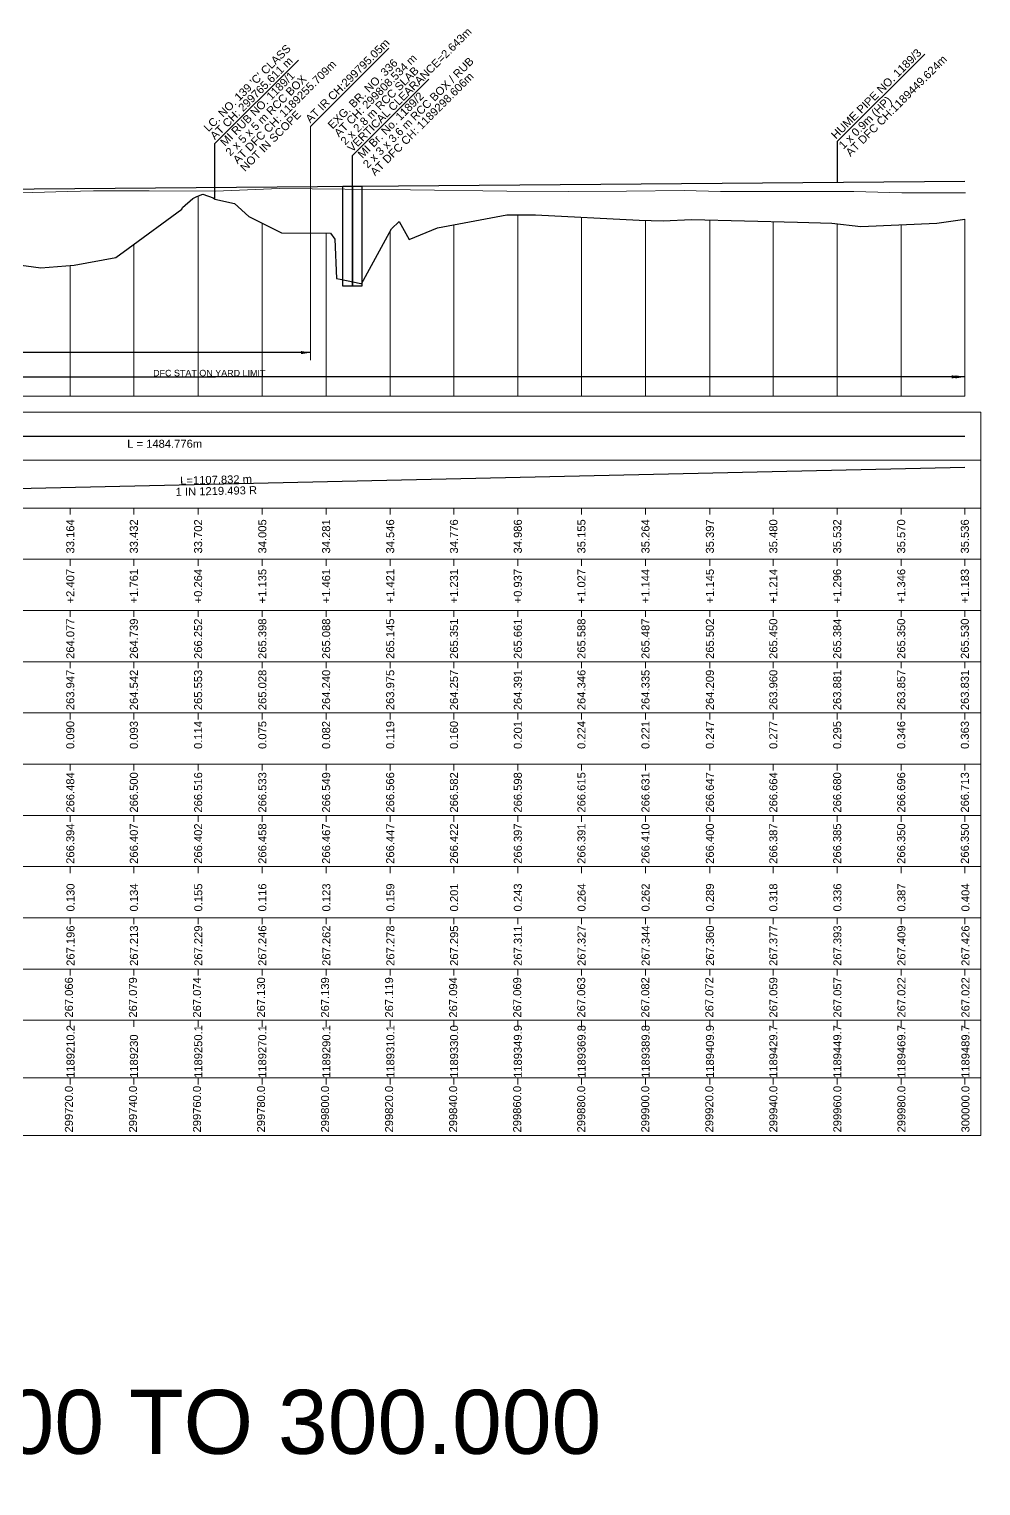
# Model space of a CAD drawing. Header units: metres. Extents: x -1098 to 4505, y -12378 to -11885.
# Drawn here: x 3207.6 to 3504.8, y -12340.4 to -11885.4 of the extents above; entities that cross this region are included whole.
import ezdxf
from ezdxf.enums import TextEntityAlignment as Align

# ---------------------------------------------------------------- set-up
doc = ezdxf.new("R2010")
doc.units = ezdxf.units.M
doc.header["$MEASUREMENT"] = 0
for name, color, linetype, lineweight in [('LS BRIDGE INDICATION', 10, 'Continuous', 30), ('LS CUT FILL', 10, 'Continuous', 0), ('LS DATUM X', 7, 'Continuous', 0), ('LS EXG GL', 7, 'Continuous', 0), ('LS EXG IR CH', 7, 'Continuous', 0), ('LS EXG RL', 7, 'Continuous', 0), ('LS EXG. FL', 7, 'Continuous', 0), ('LS EXG. GL AT PRO. TOE', 7, 'Continuous', 0), ('LS FRAME', 7, 'Continuous', 0), ('LS PFL-EFL', 10, 'Continuous', 0), ('LS PRL-ERL', 10, 'Continuous', 0), ('LS PRO FL', 10, 'Continuous', 0), ('LS PRO. DFCC CH', 10, 'Continuous', 0), ('LS PRO. RL', 10, 'Continuous', 0), ('LS PROFILE EXG FL', 7, 'Continuous', 25), ('LS PROFILE EXG GL', 7, 'Continuous', 30), ('LS PROFILE PRO FL', 1, 'Continuous', 30), ('LS TICKS', 7, 'Continuous', 0), ('LS TRACK CENTER', 10, 'Continuous', 0), ('Profile Grid', 7, 'Continuous', 0)]:
    doc.layers.add(name, color=color, linetype=linetype, lineweight=lineweight)
for name, color, linetype in [("LS BRIDGE'S", 7, 'Continuous'), ('LS DRAIN CULVERT', 10, 'Continuous'), ('LS HORIZONTAL ALIGNMENT', 10, 'Continuous'), ("LS LC'S", 7, 'Continuous'), ('LS VERTICAL ALIGNMENT', 10, 'Continuous'), ('ref text', 3, 'Continuous'), ('STATION YARD LIMIT IN LS', 7, 'Continuous')]:
    doc.layers.add(name, color=color, linetype=linetype)
doc.styles.get("Standard").update_dxf_attribs({"font": 'arial.ttf'})
doc.styles.add('Style-Arial', font='arial.ttf')
doc.styles.add('StyleArial', font='arial.ttf')
doc.dimstyles.get("Standard").update_dxf_attribs({"dimtxt": 0.18, "dimasz": 0.18, "dimexe": 0.18, "dimexo": 0.0625, "dimgap": 0.09, "dimtad": 0, "dimtih": 1, "dimtoh": 1, "dimdec": 4, "dimzin": 0, "dimdsep": 46, "dimtxsty": 'Standard', "dimcen": 0.09, "dimadec": 0, "dimazin": 0, "dimtfac": 1, "dimtdec": 4, "dimtofl": 0, "dimtmove": 0, "dimatfit": 3, "dimfxl": 1, "dimtolj": 1, "dimtzin": 0, "dimarcsym": 0})

msp = doc.modelspace()

# ---------------------------------------------------------------- linework, layer by layer
at = {"layer": 'LS BRIDGE INDICATION'}
for points in [[(3305.53, -11934.47), (3308.53, -11934.44), (3308.53, -11965.7), (3305.53, -11965.7)], [(3308.53, -11934.44), (3311.53, -11934.42), (3311.53, -11965.7), (3308.53, -11965.7)]]:
    msp.add_lwpolyline(points, close=True, dxfattribs=at)
at = {"layer": "LS BRIDGE'S"}
msp.add_lwpolyline([(3308.53, -11962.27), (3308.53, -11924.91), (3332.42, -11901.03)], dxfattribs=at)
at = {"layer": 'LS DATUM X', "color": 7, "linetype": 'Continuous', "lineweight": 0}
msp.add_line((3000, -12000), (3499.81, -12000), dxfattribs=at)
at = {"layer": 'LS DRAIN CULVERT'}
msp.add_lwpolyline([(3487.27, -11893.19), (3459.94, -11920.52), (3459.94, -11933.2)], dxfattribs=at)
at = {"layer": 'LS FRAME', "color": 7, "linetype": 'Continuous', "lineweight": 0, "flags": 128}
for points in [[(2995, -12020), (3504.81, -12020), (3504.81, -12005), (2995, -12005), (2995, -12020)], [(2995, -12035), (3504.81, -12035), (3504.81, -12020), (2995, -12020), (2995, -12035)], [(2995, -12051), (3504.81, -12051), (3504.81, -12035), (2995, -12035), (2995, -12051)], [(2995, -12067), (3504.81, -12067), (3504.81, -12051), (2995, -12051), (2995, -12067)], [(2995, -12083), (3504.81, -12083), (3504.81, -12067), (2995, -12067), (2995, -12083)], [(2995, -12099), (3504.81, -12099), (3504.81, -12083), (2995, -12083), (2995, -12099)], [(2995, -12115), (3504.81, -12115), (3504.81, -12099), (2995, -12099), (2995, -12115)], [(2995, -12131), (3504.81, -12131), (3504.81, -12115), (2995, -12115), (2995, -12131)], [(2995, -12147), (3504.81, -12147), (3504.81, -12131), (2995, -12131), (2995, -12147)], [(2995, -12163), (3504.81, -12163), (3504.81, -12147), (2995, -12147), (2995, -12163)], [(2995, -12179), (3504.81, -12179), (3504.81, -12163), (2995, -12163), (2995, -12179)], [(2995, -12195), (3504.81, -12195), (3504.81, -12179), (2995, -12179), (2995, -12195)], [(2995, -12213), (3504.81, -12213), (3504.81, -12195), (2995, -12195), (2995, -12213)], [(2995, -12231), (3504.81, -12231), (3504.81, -12213), (2995, -12213), (2995, -12231)]]:
    msp.add_lwpolyline(points, close=True, dxfattribs=at)
at = {"layer": 'LS HORIZONTAL ALIGNMENT', "flags": 128}
msp.add_lwpolyline([(3000, -12012.5), (3499.81, -12012.5)], dxfattribs=at)
at = {"layer": "LS LC'S"}
msp.add_lwpolyline([(3265.61, -11938.47), (3265.61, -11921.13), (3291.71, -11895.03)], dxfattribs=at)
at = {"layer": 'LS PROFILE EXG FL', "lineweight": 0}
msp.add_lwpolyline([(3201.5, -11936.51), (3208.76, -11936.46), (3219.55, -11936.07), (3227.67, -11935.94), (3245.05, -11935.93), (3265.79, -11936), (3285.78, -11935.19), (3306.15, -11935.39), (3326.65, -11935.59), (3356.74, -11936.02), (3375.91, -11936.13), (3394.17, -11935.96), (3412.19, -11935.79), (3423.46, -11936.1), (3436.73, -11936.13), (3450.14, -11936.15), (3465.12, -11936.15), (3480.17, -11936.5), (3500, -11936.5)], dxfattribs=at)
at = {"layer": 'LS PROFILE EXG GL', "flags": 128}
msp.add_lwpolyline([(3202.77, -11958.83), (3211.22, -11959.95), (3221.64, -11959.14), (3234.63, -11956.69), (3234.63, -11956.69), (3238.5, -11953.92), (3255.24, -11941.58), (3255.43, -11941.1), (3258.69, -11938.32), (3258.75, -11938.31), (3260, -11937.63), (3261.78, -11936.92), (3261.78, -11936.92), (3265.06, -11938.12), (3265.06, -11938.13), (3265.48, -11938.42), (3265.59, -11938.49), (3265.6, -11938.47), (3265.6, -11938.47), (3265.6, -11938.47), (3271.68, -11939.85), (3271.68, -11939.85), (3276.2, -11943.91), (3286.35, -11948.98), (3286.35, -11948.98), (3301.7, -11949.13), (3303.06, -11950.99), (3303.58, -11963.33), (3304.67, -11963.49), (3304.67, -11963.49), (3304.67, -11963.49), (3306.74, -11963.9), (3306.74, -11963.9), (3311.14, -11964.81), (3311.14, -11964.81), (3311.36, -11964.99), (3320.75, -11947.78), (3323.17, -11945.49), (3326.25, -11951.11), (3326.25, -11951.11), (3335.09, -11947.44), (3356.82, -11943.41), (3356.82, -11943.41), (3365.74, -11943.36), (3365.74, -11943.36), (3398.14, -11945.07), (3405.64, -11945.29), (3405.64, -11945.29), (3414.47, -11944.83), (3447.57, -11945.69), (3447.57, -11945.69), (3458.29, -11945.96), (3458.29, -11945.96), (3458.29, -11945.96), (3467.36, -11947.07), (3491.1, -11946), (3499.81, -11944.7)], dxfattribs=at)
at = {"layer": 'LS PROFILE PRO FL', "flags": 128}
msp.add_lwpolyline([(3032.21, -11936.71), (3499.81, -11932.87)], dxfattribs=at)
at = {"layer": 'LS TICKS', "color": 7, "linetype": 'Continuous', "lineweight": 0, "flags": 128}
for points in [[(3220.43, -12037), (3220.43, -12035)], [(3240.28, -12037), (3240.28, -12035)], [(3260.36, -12037), (3260.36, -12035)], [(3280.41, -12037), (3280.41, -12035)], [(3300.34, -12037), (3300.34, -12035)], [(3320.34, -12037), (3320.34, -12035)], [(3340.25, -12037), (3340.25, -12035)], [(3360.2, -12037), (3360.2, -12035)], [(3380.07, -12037), (3380.07, -12035)], [(3400.07, -12037), (3400.07, -12035)], [(3420.18, -12037), (3420.18, -12035)], [(3439.99, -12037), (3439.99, -12035)], [(3459.94, -12037), (3459.94, -12035)], [(3479.94, -12037), (3479.94, -12035)], [(3499.81, -12037), (3499.81, -12035)], [(3220.43, -12053), (3220.43, -12051)], [(3240.28, -12053), (3240.28, -12051)], [(3260.36, -12053), (3260.36, -12051)], [(3280.41, -12053), (3280.41, -12051)], [(3300.34, -12053), (3300.34, -12051)], [(3320.34, -12053), (3320.34, -12051)], [(3340.25, -12053), (3340.25, -12051)], [(3360.2, -12053), (3360.2, -12051)], [(3380.07, -12053), (3380.07, -12051)], [(3400.07, -12053), (3400.07, -12051)], [(3420.18, -12053), (3420.18, -12051)], [(3439.99, -12053), (3439.99, -12051)], [(3459.94, -12053), (3459.94, -12051)], [(3479.94, -12053), (3479.94, -12051)], [(3499.81, -12053), (3499.81, -12051)], [(3220.43, -12069), (3220.43, -12067)], [(3240.28, -12069), (3240.28, -12067)], [(3260.36, -12069), (3260.36, -12067)], [(3280.41, -12069), (3280.41, -12067)], [(3300.34, -12069), (3300.34, -12067)], [(3320.34, -12069), (3320.34, -12067)], [(3340.25, -12069), (3340.25, -12067)], [(3360.2, -12069), (3360.2, -12067)], [(3380.07, -12069), (3380.07, -12067)], [(3400.07, -12069), (3400.07, -12067)], [(3420.18, -12069), (3420.18, -12067)], [(3439.99, -12069), (3439.99, -12067)], [(3459.94, -12069), (3459.94, -12067)], [(3479.94, -12069), (3479.94, -12067)], [(3499.81, -12069), (3499.81, -12067)], [(3220.43, -12085), (3220.43, -12083)], [(3240.28, -12085), (3240.28, -12083)], [(3260.36, -12085), (3260.36, -12083)], [(3280.41, -12085), (3280.41, -12083)], [(3300.34, -12085), (3300.34, -12083)], [(3320.34, -12085), (3320.34, -12083)], [(3340.25, -12085), (3340.25, -12083)], [(3360.2, -12085), (3360.2, -12083)], [(3380.07, -12085), (3380.07, -12083)], [(3400.07, -12085), (3400.07, -12083)], [(3420.18, -12085), (3420.18, -12083)], [(3439.99, -12085), (3439.99, -12083)], [(3459.94, -12085), (3459.94, -12083)], [(3479.94, -12085), (3479.94, -12083)], [(3499.81, -12085), (3499.81, -12083)], [(3220.43, -12101), (3220.43, -12099)], [(3240.28, -12101), (3240.28, -12099)], [(3260.36, -12101), (3260.36, -12099)], [(3280.41, -12101), (3280.41, -12099)], [(3300.34, -12101), (3300.34, -12099)], [(3320.34, -12101), (3320.34, -12099)], [(3340.25, -12101), (3340.25, -12099)], [(3360.2, -12101), (3360.2, -12099)], [(3380.07, -12101), (3380.07, -12099)], [(3400.07, -12101), (3400.07, -12099)], [(3420.18, -12101), (3420.18, -12099)], [(3439.99, -12101), (3439.99, -12099)], [(3459.94, -12101), (3459.94, -12099)], [(3479.94, -12101), (3479.94, -12099)], [(3499.81, -12101), (3499.81, -12099)], [(3220.43, -12117), (3220.43, -12115)], [(3240.28, -12117), (3240.28, -12115)], [(3260.36, -12117), (3260.36, -12115)], [(3280.41, -12117), (3280.41, -12115)], [(3300.34, -12117), (3300.34, -12115)], [(3320.34, -12117), (3320.34, -12115)], [(3340.25, -12117), (3340.25, -12115)], [(3360.2, -12117), (3360.2, -12115)], [(3380.07, -12117), (3380.07, -12115)], [(3400.07, -12117), (3400.07, -12115)], [(3420.18, -12117), (3420.18, -12115)], [(3439.99, -12117), (3439.99, -12115)], [(3459.94, -12117), (3459.94, -12115)], [(3479.94, -12117), (3479.94, -12115)], [(3499.81, -12117), (3499.81, -12115)], [(3220.43, -12133), (3220.43, -12131)], [(3240.28, -12133), (3240.28, -12131)], [(3260.36, -12133), (3260.36, -12131)], [(3280.41, -12133), (3280.41, -12131)], [(3300.34, -12133), (3300.34, -12131)], [(3320.34, -12133), (3320.34, -12131)], [(3340.25, -12133), (3340.25, -12131)], [(3360.2, -12133), (3360.2, -12131)], [(3380.07, -12133), (3380.07, -12131)], [(3400.07, -12133), (3400.07, -12131)], [(3420.18, -12133), (3420.18, -12131)], [(3439.99, -12133), (3439.99, -12131)], [(3459.94, -12133), (3459.94, -12131)], [(3479.94, -12133), (3479.94, -12131)], [(3499.81, -12133), (3499.81, -12131)], [(3220.43, -12149), (3220.43, -12147)], [(3240.28, -12149), (3240.28, -12147)], [(3260.36, -12149), (3260.36, -12147)], [(3280.41, -12149), (3280.41, -12147)], [(3300.34, -12149), (3300.34, -12147)], [(3320.34, -12149), (3320.34, -12147)], [(3340.25, -12149), (3340.25, -12147)], [(3360.2, -12149), (3360.2, -12147)], [(3380.07, -12149), (3380.07, -12147)], [(3400.07, -12149), (3400.07, -12147)], [(3420.18, -12149), (3420.18, -12147)], [(3439.99, -12149), (3439.99, -12147)], [(3459.94, -12149), (3459.94, -12147)], [(3479.94, -12149), (3479.94, -12147)], [(3499.81, -12149), (3499.81, -12147)], [(3220.43, -12165), (3220.43, -12163)], [(3240.28, -12165), (3240.28, -12163)], [(3260.36, -12165), (3260.36, -12163)], [(3280.41, -12165), (3280.41, -12163)], [(3300.34, -12165), (3300.34, -12163)], [(3320.34, -12165), (3320.34, -12163)], [(3340.25, -12165), (3340.25, -12163)], [(3360.2, -12165), (3360.2, -12163)], [(3380.07, -12165), (3380.07, -12163)], [(3400.07, -12165), (3400.07, -12163)], [(3420.18, -12165), (3420.18, -12163)], [(3439.99, -12165), (3439.99, -12163)], [(3459.94, -12165), (3459.94, -12163)], [(3479.94, -12165), (3479.94, -12163)], [(3499.81, -12165), (3499.81, -12163)], [(3220.43, -12181), (3220.43, -12179)], [(3240.28, -12181), (3240.28, -12179)], [(3260.36, -12181), (3260.36, -12179)], [(3280.41, -12181), (3280.41, -12179)], [(3300.34, -12181), (3300.34, -12179)], [(3320.34, -12181), (3320.34, -12179)], [(3340.25, -12181), (3340.25, -12179)], [(3360.2, -12181), (3360.2, -12179)], [(3380.07, -12181), (3380.07, -12179)], [(3400.07, -12181), (3400.07, -12179)], [(3420.18, -12181), (3420.18, -12179)], [(3439.99, -12181), (3439.99, -12179)], [(3459.94, -12181), (3459.94, -12179)], [(3479.94, -12181), (3479.94, -12179)], [(3499.81, -12181), (3499.81, -12179)], [(3220.43, -12197), (3220.43, -12195)], [(3240.28, -12197), (3240.28, -12195)], [(3260.36, -12197), (3260.36, -12195)], [(3280.41, -12197), (3280.41, -12195)], [(3300.34, -12197), (3300.34, -12195)], [(3320.34, -12197), (3320.34, -12195)], [(3340.25, -12197), (3340.25, -12195)], [(3360.2, -12197), (3360.2, -12195)], [(3380.07, -12197), (3380.07, -12195)], [(3400.07, -12197), (3400.07, -12195)], [(3420.18, -12197), (3420.18, -12195)], [(3439.99, -12197), (3439.99, -12195)], [(3459.94, -12197), (3459.94, -12195)], [(3479.94, -12197), (3479.94, -12195)], [(3499.81, -12197), (3499.81, -12195)], [(3220.43, -12215), (3220.43, -12213)], [(3240.28, -12215), (3240.28, -12213)], [(3260.36, -12215), (3260.36, -12213)], [(3280.41, -12215), (3280.41, -12213)], [(3300.34, -12215), (3300.34, -12213)], [(3320.34, -12215), (3320.34, -12213)], [(3340.25, -12215), (3340.25, -12213)], [(3360.2, -12215), (3360.2, -12213)], [(3380.07, -12215), (3380.07, -12213)], [(3400.07, -12215), (3400.07, -12213)], [(3420.18, -12215), (3420.18, -12213)], [(3439.99, -12215), (3439.99, -12213)], [(3459.94, -12215), (3459.94, -12213)], [(3479.94, -12215), (3479.94, -12213)], [(3499.81, -12215), (3499.81, -12213)]]:
    msp.add_lwpolyline(points, dxfattribs=at)
at = {"layer": 'LS VERTICAL ALIGNMENT', "flags": 128}
msp.add_lwpolyline([(3032.21, -12032.75), (3499.81, -12022.25)], dxfattribs=at)
at = {"layer": 'Profile Grid', "flags": 128}
for points in [[(3260.36, -12000), (3260.36, -11937.48)], [(3360.2, -12000), (3360.2, -11943.39)], [(3380.07, -12000), (3380.07, -11944.12)], [(3499.81, -12000), (3499.81, -11944.7)], [(3280.41, -12000), (3280.41, -11946.02)], [(3300.34, -12000), (3300.34, -11949.12)], [(3320.34, -12000), (3320.34, -11948.55)], [(3340.25, -12000), (3340.25, -11946.49)], [(3400.07, -12000), (3400.07, -11945.13)], [(3420.18, -12000), (3420.18, -11944.98)], [(3439.99, -12000), (3439.99, -11945.5)], [(3459.94, -12000), (3459.94, -11946.16)], [(3479.94, -12000), (3479.94, -11946.5)], [(3240.28, -12000), (3240.28, -11952.61)], [(3220.43, -12000), (3220.43, -11959.23)]]:
    msp.add_lwpolyline(points, dxfattribs=at)
at = {"layer": 'STATION YARD LIMIT IN LS', "lineweight": 15}
msp.add_lwpolyline([(3295.46, -11988.83), (3295.46, -11915.78), (3319.91, -11891.33)], dxfattribs=at)

# ---------------------------------------------------------------- texts
at = {"layer": "LS BRIDGE'S"}
for s, p in [('VERTICAL CLEARANCE=2.643m', (3308.48, -11923.96)), ('EXG. BR. NO. 336 ', (3302.33, -11916.77)), ('AT CH: 299808.534 m', (3304.33, -11919.27)), ('2 x 2.8 m RCC SLAB', (3306.33, -11921.77))]:
    msp.add_text(s, height=2.5, rotation=45, dxfattribs=at).set_placement(p)
at = {"layer": "LS BRIDGE'S", "color": 10}
for s, p in [('2 x 3 x 3.6 m RCC BOX / RUB', (3313.33, -11929.01)), ('AT DFC CH: 1189298.606m', (3315.63, -11931.41)), (' MI Br. No. 1189/2', (3311.03, -11926.61))]:
    msp.add_text(s, height=2.5, rotation=45, dxfattribs=at).set_placement(p)
at = {"layer": 'LS CUT FILL', "style": 'Style-Arial'}
for s, p in [('+2.407', (3220.43, -12054)), ('+1.761', (3240.28, -12054)), ('+0.264', (3260.36, -12054)), ('+1.135', (3280.41, -12054)), ('+1.461', (3300.34, -12054)), ('+1.421', (3320.34, -12054)), ('+1.231', (3340.25, -12054)), ('+0.937', (3360.2, -12054)), ('+1.027', (3380.07, -12054)), ('+1.144', (3400.07, -12054)), ('+1.145', (3420.18, -12054)), ('+1.214', (3439.99, -12054)), ('+1.296', (3459.94, -12054)), ('+1.346', (3479.94, -12054)), ('+1.183', (3499.81, -12054))]:
    msp.add_text(s, height=2.5, rotation=90, dxfattribs=at).set_placement(p, align=Align.MIDDLE_RIGHT)
at = {"layer": 'LS DRAIN CULVERT'}
for s, p in [('HUME PIPE NO. 1189/3', (3459.56, -11919.91)), ('AT DFC CH:1189449.624m', (3464.11, -11925.35)), ('1 x 0.9m (HP)', (3461.91, -11923.06))]:
    msp.add_text(s, height=2.5, rotation=44.9599, dxfattribs=at).set_placement(p)
at = {"layer": 'LS EXG GL', "style": 'Style-Arial'}
for s, p in [('264.077', (3220.43, -12069.5)), ('264.739', (3240.28, -12069.5)), ('266.252', (3260.36, -12069.5)), ('265.398', (3280.41, -12069.5)), ('265.088', (3300.34, -12069.5)), ('265.145', (3320.34, -12069.5)), ('265.351', (3340.25, -12069.5)), ('265.661', (3360.2, -12069.5)), ('265.588', (3380.07, -12069.5)), ('265.487', (3400.07, -12069.5)), ('265.502', (3420.18, -12069.5)), ('265.450', (3439.99, -12069.5)), ('265.384', (3459.94, -12069.5)), ('265.350', (3479.94, -12069.5)), ('265.530', (3499.81, -12069.5))]:
    msp.add_text(s, height=2.5, rotation=90, dxfattribs=at).set_placement(p, align=Align.MIDDLE_RIGHT)
at = {"layer": 'LS EXG IR CH', "lineweight": 0, "style": 'Style-Arial'}
for s, p in [('299720.0', (3220, -12215.47)), ('299740.0', (3240, -12215.47)), ('299760.0', (3260, -12215.47)), ('299780.0', (3280, -12215.47)), ('299800.0', (3300, -12215.47)), ('299820.0', (3320, -12215.47)), ('299840.0', (3340, -12215.47)), ('299860.0', (3360, -12215.47)), ('299880.0', (3380, -12215.47)), ('299900.0', (3400, -12215.47)), ('299920.0', (3420, -12215.47)), ('299940.0', (3440, -12215.47)), ('299960.0', (3460, -12215.47)), ('299980.0', (3480, -12215.47)), ('300000.0', (3500, -12215.47))]:
    msp.add_text(s, height=2.5, rotation=90, dxfattribs=at).set_placement(p, align=Align.MIDDLE_RIGHT)
at = {"layer": 'LS EXG RL', "style": 'Style-Arial'}
for s, p in [('267.066', (3220, -12181.54)), ('267.079', (3240, -12181.54)), ('267.074', (3260, -12181.54)), ('267.130', (3280, -12181.54)), ('267.139', (3300, -12181.54)), ('267.119', (3320, -12181.54)), ('267.094', (3340, -12181.54)), ('267.069', (3360, -12181.54)), ('267.063', (3380, -12181.54)), ('267.082', (3400, -12181.54)), ('267.072', (3420, -12181.54)), ('267.059', (3440, -12181.54)), ('267.057', (3460, -12181.54)), ('267.022', (3480, -12181.54)), ('267.022', (3500, -12181.54))]:
    msp.add_text(s, height=2.5, rotation=90, dxfattribs=at).set_placement(p, align=Align.MIDDLE_RIGHT)
at = {"layer": 'LS EXG. FL'}
for s, p in [('266.394', (3220.43, -12133.5)), ('266.407', (3240.28, -12133.5)), ('266.402', (3260.36, -12133.5)), ('266.458', (3280.41, -12133.5)), ('266.467', (3300.34, -12133.5)), ('266.447', (3320.34, -12133.5)), ('266.422', (3340.25, -12133.5)), ('266.397', (3360.2, -12133.5)), ('266.391', (3380.07, -12133.5)), ('266.410', (3400.07, -12133.5)), ('266.400', (3420.18, -12133.5)), ('266.387', (3439.99, -12133.5)), ('266.385', (3459.94, -12133.5)), ('266.350', (3479.94, -12133.5)), ('266.350', (3499.81, -12133.5))]:
    msp.add_text(s, height=2.5, rotation=90, dxfattribs=at).set_placement(p, align=Align.MIDDLE_RIGHT)
at = {"layer": 'LS EXG. GL AT PRO. TOE'}
for s, p in [('263.947', (3220.43, -12085.5)), ('264.542', (3240.28, -12085.5)), ('265.553', (3260.36, -12085.5)), ('265.028', (3280.41, -12085.5)), ('264.240', (3300.34, -12085.5)), ('263.975', (3320.34, -12085.5)), ('264.257', (3340.25, -12085.5)), ('264.391', (3360.2, -12085.5)), ('264.346', (3380.07, -12085.5)), ('264.335', (3400.07, -12085.5)), ('264.209', (3420.18, -12085.5)), ('263.960', (3439.99, -12085.5)), ('263.881', (3459.94, -12085.5)), ('263.857', (3479.94, -12085.5)), ('263.831', (3499.81, -12085.5))]:
    msp.add_text(s, height=2.5, rotation=90, dxfattribs=at).set_placement(p, align=Align.MIDDLE_RIGHT)
at = {"layer": 'LS HORIZONTAL ALIGNMENT', "insert": (3249.91, -12014.92), "char_height": 2.5, "attachment_point": 5, "line_spacing_factor": 0.6, "style": 'Style-Arial'}
msp.add_mtext('L = 1484.776m', dxfattribs=at)
at = {"layer": "LS LC'S"}
for s, p in [("LC. NO. 139 'C' CLASS", (3263.61, -11917.63)), ('AT CH: 299765.611 m', (3265.61, -11920.13))]:
    msp.add_text(s, height=2.5, rotation=45, dxfattribs=at).set_placement(p)
at = {"layer": "LS LC'S", "color": 10}
for s, p in [(' MI RUB NO. 1189/1', (3268.11, -11922.83)), ('AT DFC CH: 1189255.709m', (3272.71, -11927.63)), ('2 x 5 x 5 m RCC BOX ', (3270.41, -11925.23))]:
    msp.add_text(s, height=2.5, rotation=45, dxfattribs=at).set_placement(p)
at = {"layer": "LS LC'S", "color": 5}
msp.add_text('NOT IN SCOPE', height=2.5, rotation=45, dxfattribs=at).set_placement((3275.01, -11930.03))
at = {"layer": 'LS PFL-EFL'}
for s, p in [('0.090', (3220.43, -12101.5)), ('0.093', (3240.28, -12101.5)), ('0.114', (3260.36, -12101.5)), ('0.075', (3280.41, -12101.5)), ('0.082', (3300.34, -12101.5)), ('0.119', (3320.34, -12101.5)), ('0.160', (3340.25, -12101.5)), ('0.201', (3360.2, -12101.5)), ('0.224', (3380.07, -12101.5)), ('0.221', (3400.07, -12101.5)), ('0.247', (3420.18, -12101.5)), ('0.277', (3439.99, -12101.5)), ('0.295', (3459.94, -12101.5)), ('0.346', (3479.94, -12101.5)), ('0.363', (3499.81, -12101.5))]:
    msp.add_text(s, height=2.5, rotation=90, dxfattribs=at).set_placement(p, align=Align.MIDDLE_RIGHT)
at = {"layer": 'LS PRL-ERL'}
for s, p in [('0.130', (3221.75, -12161)), ('0.134', (3241.55, -12161)), ('0.155', (3261.65, -12161)), ('0.116', (3281.65, -12161)), ('0.123', (3301.65, -12161)), ('0.159', (3321.65, -12161)), ('0.201', (3341.55, -12161)), ('0.243', (3361.45, -12161)), ('0.264', (3381.35, -12161)), ('0.262', (3401.35, -12161)), ('0.289', (3421.45, -12161)), ('0.318', (3441.25, -12161)), ('0.336', (3461.25, -12161)), ('0.387', (3481.25, -12161)), ('0.404', (3501.25, -12161))]:
    msp.add_text(s, height=2.5, rotation=90, dxfattribs=at).set_placement(p)
at = {"layer": 'LS PRO FL', "style": 'Style-Arial'}
for s, p in [('266.484', (3220.43, -12117.5)), ('266.500', (3240.28, -12117.5)), ('266.516', (3260.36, -12117.5)), ('266.533', (3280.41, -12117.5)), ('266.566', (3320.34, -12117.5)), ('266.598', (3360.2, -12117.5)), ('266.615', (3380.07, -12117.5)), ('266.664', (3439.99, -12117.5)), ('266.680', (3459.94, -12117.5)), ('266.696', (3479.94, -12117.5)), ('266.713', (3499.81, -12117.5)), ('266.549', (3300.34, -12117.5)), ('266.582', (3340.25, -12117.5)), ('266.631', (3400.07, -12117.5)), ('266.647', (3420.18, -12117.5))]:
    msp.add_text(s, height=2.5, rotation=90, dxfattribs=at).set_placement(p, align=Align.MIDDLE_RIGHT)
at = {"layer": 'LS PRO. DFCC CH'}
for s, p in [('1189210.2', (3221.75, -12213)), ('1189230', (3241.55, -12213)), ('1189250.1', (3261.65, -12213)), ('1189270.1', (3281.65, -12213)), ('1189290.1', (3301.65, -12213)), ('1189310.1', (3321.65, -12213)), ('1189330.0', (3341.55, -12213)), ('1189349.9', (3361.45, -12213)), ('1189369.8', (3381.35, -12213)), ('1189389.8', (3401.35, -12213)), ('1189409.9', (3421.45, -12213)), ('1189429.7', (3441.25, -12213)), ('1189449.7', (3461.25, -12213)), ('1189469.7', (3481.25, -12213)), ('1189489.7', (3501.25, -12213))]:
    msp.add_text(s, height=2.5, rotation=90, dxfattribs=at).set_placement(p)
at = {"layer": 'LS PRO. RL'}
for s, p in [('267.196', (3221.75, -12178)), ('267.213', (3241.55, -12178)), ('267.229', (3261.65, -12178)), ('267.246', (3281.65, -12178)), ('267.262', (3301.65, -12178)), ('267.278', (3321.65, -12178)), ('267.295', (3341.55, -12178)), ('267.311', (3361.45, -12178)), ('267.327', (3381.35, -12178)), ('267.344', (3401.35, -12178)), ('267.360', (3421.45, -12178)), ('267.377', (3441.25, -12178)), ('267.393', (3461.25, -12178)), ('267.409', (3481.25, -12178)), ('267.426', (3501.25, -12178))]:
    msp.add_text(s, height=2.5, rotation=90, dxfattribs=at).set_placement(p)
at = {"layer": 'LS TRACK CENTER'}
for s, p in [('33.164', (3220.43, -12038.5)), ('33.432', (3240.28, -12038.5)), ('33.702', (3260.36, -12038.5)), ('34.005', (3280.41, -12038.5)), ('34.281', (3300.34, -12038.5)), ('34.546', (3320.34, -12038.5)), ('34.776', (3340.25, -12038.5)), ('34.986', (3360.2, -12038.5)), ('35.155', (3380.07, -12038.5)), ('35.264', (3400.07, -12038.5)), ('35.397', (3420.18, -12038.5)), ('35.480', (3439.99, -12038.5)), ('35.532', (3459.94, -12038.5)), ('35.570', (3479.94, -12038.5)), ('35.536', (3499.81, -12038.5))]:
    msp.add_text(s, height=2.5, rotation=90, dxfattribs=at).set_placement(p, align=Align.MIDDLE_RIGHT)
at = {"layer": 'LS VERTICAL ALIGNMENT', "insert": (3266.01, -12027.92), "char_height": 2.5, "attachment_point": 5, "rotation": 1.2864, "line_spacing_factor": 0.84, "style": 'Style-Arial'}
msp.add_mtext('L=1107.832 m\\P1 IN 1219.493 R', dxfattribs=at)
at = {"layer": 'ref text', "color": 3, "insert": (3130, -12330.71), "char_height": 20, "width": 256.3165, "attachment_point": 7, "bg_fill": 3, "box_fill_scale": 1.5, "bg_fill_color": 256, "bg_fill_transparency": 0}
msp.add_mtext('299.500 TO 300.000', dxfattribs=at)
at = {"layer": 'STATION YARD LIMIT IN LS', "lineweight": 15, "style": 'StyleArial'}
msp.add_text('AT IR CH:299795.05m', height=2.5, rotation=45, dxfattribs=at).set_placement((3295.38, -11914.86))
at = {"layer": 'STATION YARD LIMIT IN LS', "color": 10, "lineweight": 15, "insert": (3263.84, -11992.83), "char_height": 2, "attachment_point": 5, "rotation": 0, "line_spacing_factor": 0.84, "style": 'Style-Arial'}
msp.add_mtext('DFC STATION YARD LIMIT', dxfattribs=at)

# ---------------------------------------------------------------- leaders
at = {"layer": 'STATION YARD LIMIT IN LS', "lineweight": 15}
msp.add_leader([(3295.46, -11986.42), (3127.85, -11986.42)], dimstyle='Standard', override={"dimasz": 3}, dxfattribs=at)
at = {"layer": 'STATION YARD LIMIT IN LS', "color": 10, "lineweight": 15}
for points in [[(3000, -11994.01), (3264.3, -11994.01)], [(3001.5, -11994.01), (3265.8, -11994.01)], [(3498.7, -11994.01), (3263.19, -11994.01)], [(3499.81, -11994.01), (3264.3, -11994.01)]]:
    msp.add_leader(points, dimstyle='Standard', override={"dimasz": 3}, dxfattribs=at)

doc.saveas('drawing.dxf')
